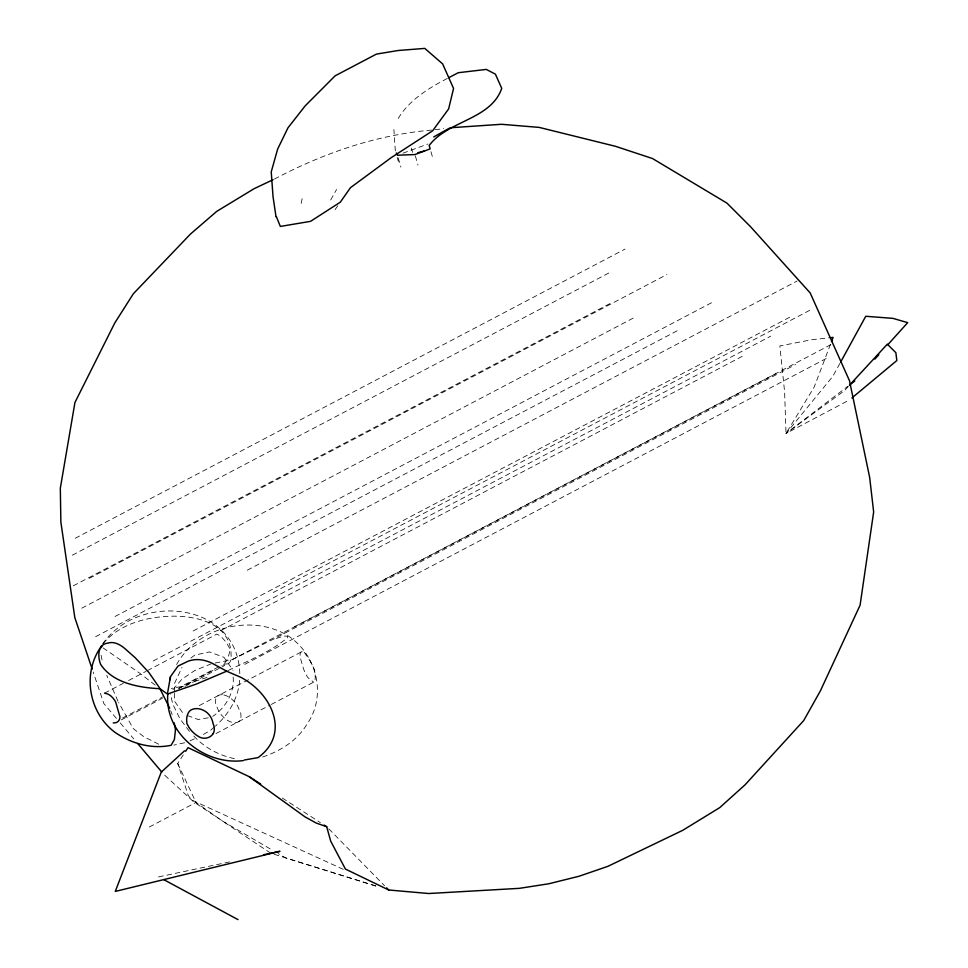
<?xml version="1.0" encoding="UTF-8"?>
<svg xmlns="http://www.w3.org/2000/svg" width="968" height="968" viewBox="0 0 968 968"><rect width="100%" height="100%" fill="white"/><g stroke="black" fill="none" stroke-linecap="round" stroke-linejoin="round"><path stroke-width="0.73" stroke-dasharray="4.84 3.63" d="M174.409 693.221L174.494 701.122L183.63 714.154M174.446 691.878L174.639 683.202L182.008 667.327M233.167 677.031C234.534 692.677 225.568 707.862 212.682 716.393M239.653 680.31C238.285 698.146 228.666 714.505 215.356 726.145M301.181 203.437L302.851 195.246M830.484 344.293L814.197 387.043L786.016 433.458L784.6 391.774L779.845 345.927L811.571 339.756L828.802 337.88M176.587 664.556C195.73 629.986 242.907 615.963 278.844 631.027C313.922 645.583 329.265 692.338 307.122 723.955C297.261 740.605 280.236 751.253 262.195 757.145M839.885 363.423L832.698 376.528L786.016 433.458L849.601 399.881M330.693 199.965L336.574 189.498M102.681 643.938C138.763 591.412 238.951 601.515 239.834 675.059M343.289 869.361L191.495 799.907L188.203 795.285L177.725 763.437L183.267 754.931M398.223 118.411C409.428 99.849 428.788 88.076 447.591 78.311M335.025 209.717L338.038 205.422M103.068 643.696C120.056 623.126 148.794 616.229 174.542 616.168C196.31 616.386 224.673 622.557 230.348 647.265C229.343 654.005 227.952 662.366 221.079 665.536M172.994 689.639L181.851 679.258L194.774 670.521L210.988 663.927M848.416 386.353L844.326 390.794L786.016 433.458L847.678 386.413M214.376 727.004L210.431 730.404L200.957 735.801M190.926 658.01L194.871 655.058L209.391 651.936L223.923 657.284L233.058 670.316M271.27 704.45L313.608 682.174L315.011 680.08A15.089 3.146 78.5 0 0 314.661 670.146A15.089 1.767 62.7 0 0 308.901 659.039L303.867 651.779L302.125 651.5L196.879 706.858M302.125 651.5L300.806 652.25A16.964 5.941 57 0 0 300.794 659.462L303.032 667.17A16.964 7.502 73.9 0 0 308.296 678.024L313.608 682.174M218.574 666.904L180.907 686.615L171.263 688.454M75.189 538.293L625.038 249.078M72.285 555.208L612.006 271.33M73.326 585.821L610.215 303.432M89.322 578.332L666.928 274.513M81.699 608.219L635.25 317.044M115.023 616.495L712.291 302.343M95.626 636.69L678.459 330.124M247.251 570.237L797.112 281.01M193.14 631.003L790.408 316.839M273.23 592.513L812.951 308.623M153.21 660.975L770.758 336.15M220.68 630.664L744.961 354.893M104.568 693.161L123.275 683.323M128.623 680.504L145.987 671.369M147.33 670.667L216.808 634.125L219.095 635.286A16.093 5.639 57 0 1 226.839 643.393L230.989 650.714L231.158 658.276A16.093 7.115 73.9 0 1 227.444 664.048L222.144 666.831M294.32 626.84L831.21 344.451M215.174 663.019L232.03 659.728L777.05 373.055M122.573 718.014L162.66 696.924M178.693 688.49L216.106 668.815M222.785 665.294L225.459 663.891L227.444 664.048M232.03 659.728L273.315 639.255L795.635 364.512M121.254 719.902L162.406 698.255M184.973 686.385L220.813 667.533M244.735 664.375L827.567 357.797M215.973 733.538L269.951 705.14M149.254 827.035L195.984 802.46L222.398 820.997L272.903 850.461M274.44 179.056C323.941 152.92 377.544 134.383 433.616 129.93M178.886 688.296L190.902 682.597L208.168 677.08M189.994 740.883L194.749 738.693M228.206 670.497C248.365 660.503 270.048 652.154 287.52 637.755L287.508 636.145L283.818 636.133L273.315 639.255M402.966 153.186L427.856 144.038M184.67 742.759L173.816 745.094M229.622 861.907L158.631 876.875L161.281 878.291M208.302 717.808L198.174 719.514L186.279 715.134M435.068 129.736L443.78 128.635M234.413 758.646C218.296 755.27 203.425 746.994 192.499 734.603M375.753 885.998L273.472 854.054M375.862 885.998L285.863 858.011L278.082 853.486M158.691 744.223L143.494 736.466L133.245 728.589L118.604 702.478M282.293 798.031L320.36 822.619M270.713 853.183L193.721 801.891L163.737 774.315M103.007 647.846L139.767 673.22L156.441 686.034M328.805 828.862L384.514 885.708M116.39 718.365L103.83 703.53L93.194 672.034M120.262 722.939L133.79 738.923M189.425 731.372L179.794 718.558L172.703 703.942L170.453 693.875M117.951 701.159L106.734 675.277M177.725 763.437L195.984 802.46M170.683 710.742L172.183 714.674M430.966 151.734L432.611 157.421M415.332 155.884L418.019 165.104M411.327 148.092L412.574 152.363M398.211 157.857L400.897 167.125M395.319 150.923L393.891 129.543M397.231 157.506L398.38 161.462M101.083 655.227L102.378 661.652M222.338 694.661L219.615 694.903A16.141 9.111 50.8 0 0 215.779 704.184L218.841 711.456A16.867 9.511 50.8 0 0 231.013 722.055L236.882 722.539A16.141 9.111 50.8 0 0 240.705 713.259L237.656 705.987A16.867 9.511 50.8 0 0 225.471 695.387L222.338 694.661"/><path stroke-width="1.45" d="M170.199 679.73L170.453 676.692L178.027 666.032L188.119 661.229A58.951 38.03 67.7 0 1 212.016 663.201L227.577 671.623L240.802 677.31C271.488 693.269 291.065 733.562 258.069 757.605L244.214 760.037M167.658 692.568L170.404 676.898M169.69 708.128L159.369 687.595L148.818 672.421L135.278 657.792L124.86 648.572A57.874 25.374 73.1 0 0 108.198 643.055C97.55 643.974 97.49 656.667 100.66 664.423C113.038 683.239 139.041 687.667 159.974 688.708L167.161 693.85M100.841 647.81L101.458 645.862L101.858 646.346M831.536 341.547L833.109 337.409L830.241 337.723M100.188 647.955C82.244 674.611 89.141 712.98 114.793 732.195C130.874 743.448 151.613 749.438 171.118 745.287L174.397 739.576L175.474 729.799L174.204 722.854M840.611 362.117L865.767 316.27L893.016 318.375L907.681 322.659L887.801 344.741M185.638 751.277L188.022 747.635L249.296 776.723L260.719 784.092M243.198 760.594C205.168 765.531 164.342 733.756 167.815 693.814M874.878 359.104L878.847 354.687M849.444 385.24L887.341 344.172L895.86 352.691L896.84 360.532L851.9 397.969M184.573 750.781L161.269 772.089L115.277 891.419L279.97 851.295L263.635 854.744M850.049 384.599L854.792 380.981M433.749 136.936L449.769 127.97M448.922 77.621L458.227 72.721L486.299 69.406L495.41 74.149L501.739 88.39C490.667 119.887 448.124 120.298 429.151 145.515L430.131 148.891L414.957 154.565L397.437 155.219L396.348 152.98M273.085 179.697L254.064 188.712L216.759 211.351L190.502 234.026L133.354 293.74L114.768 322.997L74.947 402.482L60.319 488.223L60.863 522.103L74.826 617.644L92.226 669.178M226.875 671.102L196.431 684.049L167.682 693.983M417.74 152.775L424.662 150.899M451.04 127.703L501.484 124.291L539.2 127.401L615.515 146.313L652.553 158.558L726.956 203.123L750.454 226.609L810.204 292.977L849.505 380.775L869.675 477.466L873.656 511.987L860.092 605.194L820.344 690.946L803.706 720.567L745.094 784.794L719.72 807.639L682.718 830.326L607.952 866.312L579.106 876.234L548.916 883.748L519.453 888.334L428.727 893.524L388.712 889.991L345.419 869.07L330.681 841.095L326.7 826.72L324.159 825.087M113.22 722.927L115.942 722.697A16.093 8.954 49.7 0 0 119.947 716.768L115.628 701.885A16.093 10.43 68.7 0 0 107.593 693.935L104.568 693.161M326.7 826.72L316.221 823.054L305.21 817.004L249.296 776.723M163.919 879.718L237.983 919.6M386.607 887.85L388.712 889.991M137.65 743.485L161.801 772.028M276.364 216.638L280.345 226.439L310.546 221.345L340.3 202.191L350.464 187.683L391.072 157.748L432.635 130.789L448.632 108.924L453.556 88.463L442.642 63.9L424.795 48.4L398.151 50.505L376.407 54.111L335.134 75.819L305.077 105.972L287.956 127.861L277.647 149.072L271.234 171.881L273.049 196.819L276.013 216.687M213.154 733.659C209.923 738.729 202.614 739.685 197.883 736.104A16.964 9.438 49.7 0 1 188.869 727.222L186.897 723.58L186.63 719.514A16.964 10.999 68.7 0 1 190.393 710.33C195.536 706.991 202.578 708.879 207.043 712.605A15.089 12.281 61.5 0 1 213.057 723.592A15.089 10.89 38.9 0 1 213.154 733.659"/></g></svg>
